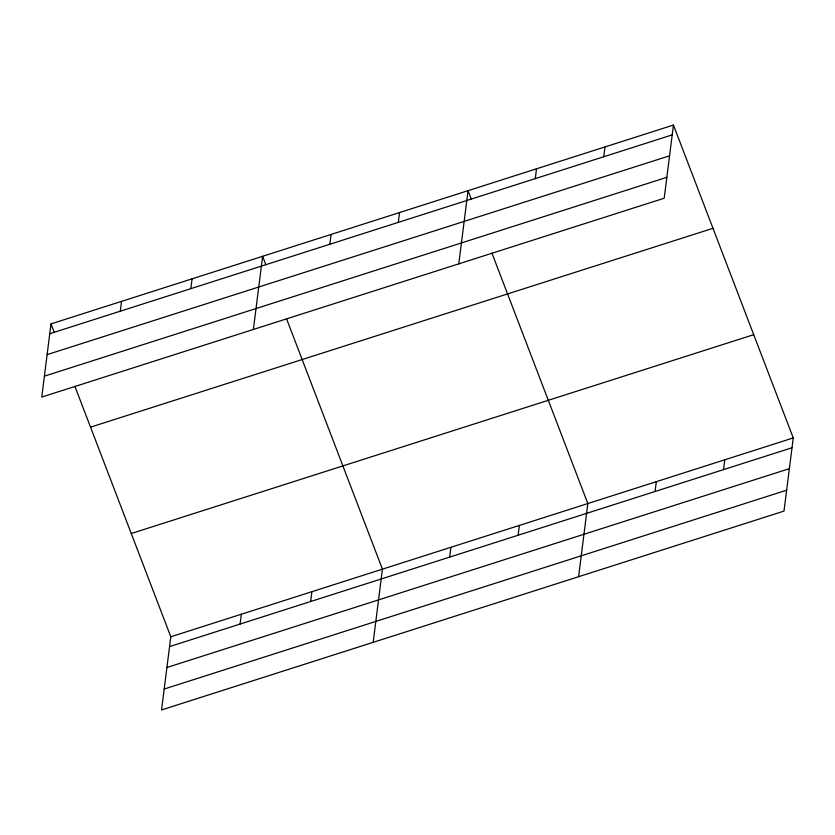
<?xml version="1.0" encoding="UTF-8"?>
<svg xmlns="http://www.w3.org/2000/svg" width="835" height="835" viewBox="0 0 835 835"><rect width="100%" height="100%" fill="white"/><g stroke="black" fill="none" stroke-linecap="round" stroke-linejoin="round"><path stroke-width="1.25" d="M50.998 323.907L41.75 397.074L664.201 198.229L673.448 125.062L50.998 323.907L54.212 332.309M120.292 311.194L121.534 301.372M190.839 288.659L192.081 278.838M74.9 386.334L170.799 636.771L161.552 709.938L784.002 511.093L793.25 437.926L673.448 125.062M253.381 329.46L262.628 256.303L265.843 264.705M240.104 624.058L241.336 614.236M329.856 244.248L331.098 234.426M310.641 601.524L311.883 591.702M398.326 222.371L399.568 212.549M373.182 642.334L382.43 569.167L286.53 318.73M458.791 263.85L468.038 190.683L471.253 199.085M449.658 557.112L450.9 547.29M535.266 178.627L536.508 168.806M518.128 535.245L519.37 525.424M603.736 156.761L604.978 146.939M578.592 576.714L587.84 503.547L491.94 253.109M655.068 491.491L656.31 481.68M723.538 469.625L724.78 459.803M49.756 333.729L672.206 134.884M47.115 354.624L669.566 155.79M44.391 376.167L666.841 177.323M90.524 427.155L712.986 228.31M131.262 533.523L753.713 334.678M170.799 636.771L793.25 437.926M169.557 646.593L792.008 447.748M166.916 667.499L789.367 468.654M164.192 689.032L786.643 490.187"/></g></svg>
